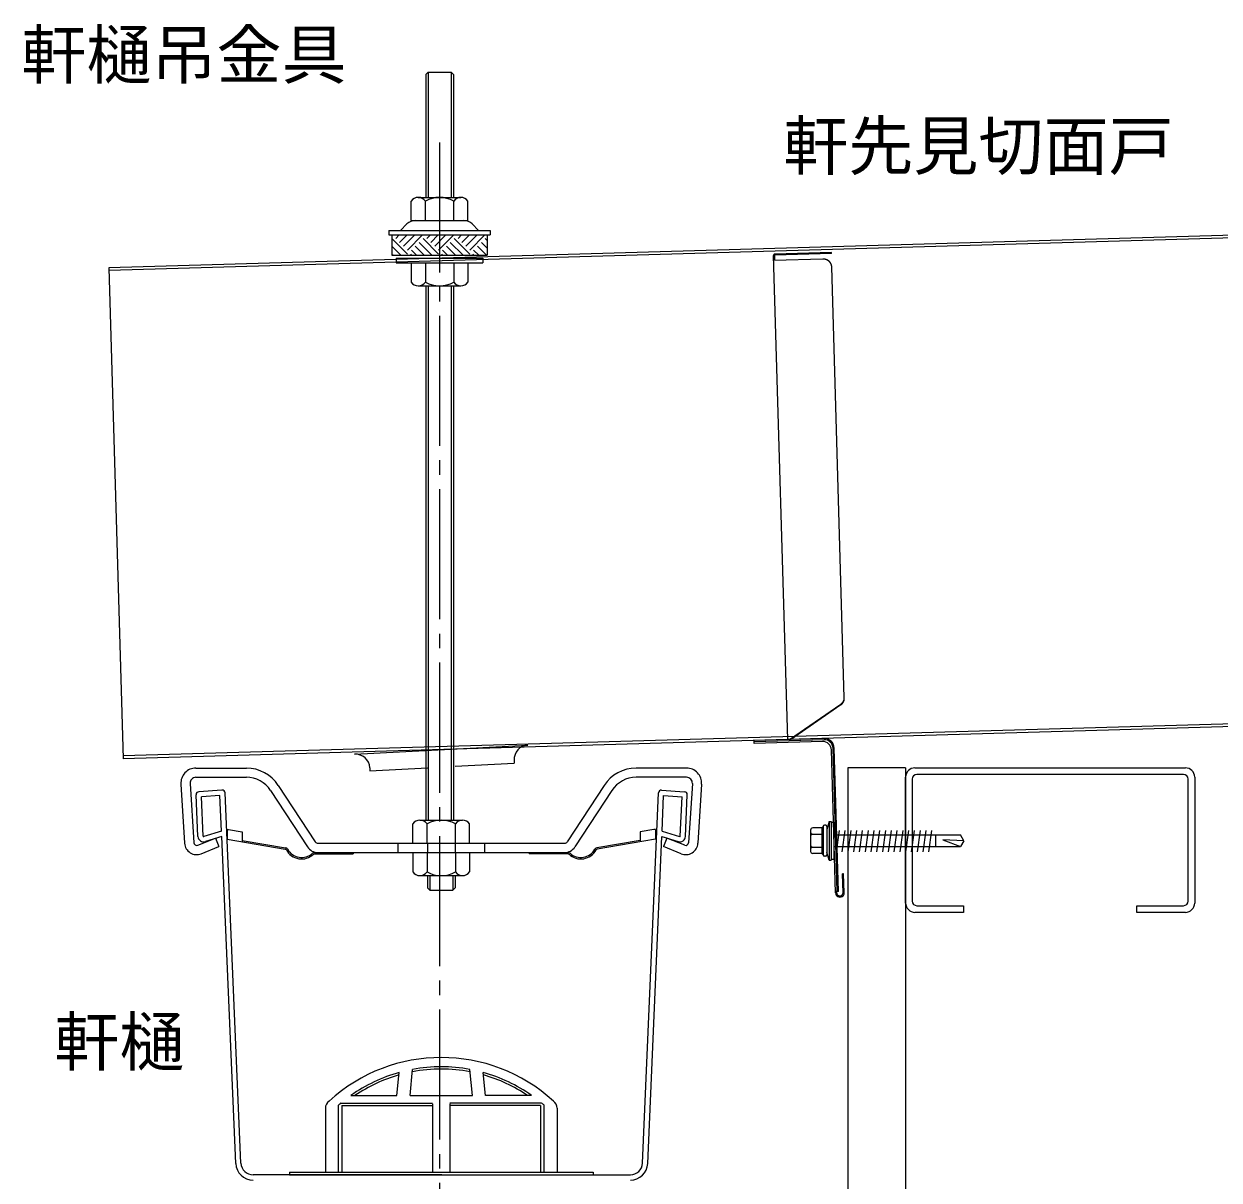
# Model space of a CAD drawing. Units: millimetres, scale not verified. Extents: x -1084 to 5209, y -2477 to 957.
# Drawn here: x -366.2 to 47.2, y -252 to 148 of the extents above; entities that cross this region are included whole.
import ezdxf
from ezdxf.enums import TextEntityAlignment as Align

# ---------------------------------------------------------------- set-up
doc = ezdxf.new("R2010")
doc.units = ezdxf.units.MM
doc.header["$LTSCALE"] = 5
doc.linetypes.add('CHAIN2', pattern=[12, 9, -1, 1, -1])
doc.linetypes.add('USER1', pattern=[84, 63, -21])
doc.layers.add('0-0_0', color=1, linetype='Continuous', lineweight=18)
doc.styles.add('ＭＳ ゴシック', font='')
doc.styles.get('ＭＳ ゴシック').set_extended_font_data('MS Gothic')

# ---------------------------------------------------------------- blocks, each defined once
blk = doc.blocks.new('X316')
at = {"layer": '0-0_0', "color": 7}
for p, q in [((-41.24, 5.74), (-27.77, -7.73)), ((-37.87, 5.74), (-34.86, 8.75)), ((-34.51, 2.37), (-28.13, 8.75)), ((-31.14, -1), (-21.39, 8.75)), ((-27.77, -4.37), (-14.66, 8.75)), ((-17.67, 2.37), (-6.55, -8.75)), ((-14.3, 5.74), (-0.83, -7.73)), ((-10.93, 5.74), (-7.92, 8.75)), ((-7.57, 2.37), (-1.18, 8.75)), ((-4.2, -1), (5.55, 8.75)), ((-0.83, -4.37), (12.29, 8.75)), ((9.27, 2.37), (20.39, -8.75)), ((12.64, 5.74), (26.11, -7.73)), ((16.01, 5.74), (19.02, 8.75)), ((19.38, 2.37), (25.76, 8.75)), ((22.74, -1), (32.49, 8.75)), ((26.11, -4.37), (39.23, 8.75)), ((36.21, 2.37), (41.25, -2.67)), ((39.58, 5.74), (41.25, 4.07)), ((-41.25, -0.99), (-33.49, -8.75)), ((-41.25, -7.72), (-40.22, -8.75)), ((-25.42, -8.75), (-24.4, -7.73)), ((-24.4, -4.37), (-20.02, -8.75)), ((-21.03, -1), (-13.28, -8.75)), ((1.52, -8.75), (2.54, -7.73)), ((2.54, -4.37), (6.92, -8.75)), ((5.91, -1), (13.66, -8.75)), ((28.46, -8.75), (29.48, -7.73)), ((29.48, -4.37), (33.86, -8.75)), ((32.85, -1), (40.6, -8.75))]:
    blk.add_line(p, q, dxfattribs=at)

msp = doc.modelspace()

# ---------------------------------------------------------------- linework, layer by layer
at = {"layer": '0-0_0', "color": 7}
for p, q in [((-226.407, 131.303), (-227.207, 130.503)), ((-227.207, 130.503), (-227.207, 88.001)), ((-226.407, 131.303), (-226.407, 88.001)), ((-226.407, 131.303), (-218.477, 131.303)), ((-218.477, 131.303), (-218.477, 88.001)), ((-218.477, 131.303), (-217.677, 130.503)), ((-217.677, 130.503), (-217.677, 88.001)), ((-229.803, 88.001), (-215.081, 88.001)), ((449.55, 86.533), (-336.8, 63.678)), ((449.579, 85.533), (-336.771, 62.678)), ((-232.257, 80.001), (-232.257, 86.727)), ((-227.35, 80.001), (-227.35, 86.727)), ((-217.535, 80.001), (-217.535, 86.727)), ((-212.627, 80.001), (-212.627, 86.727)), ((-235.942, 76.601), (-233.714, 78.83)), ((-232.257, 80.001), (-212.627, 80.001)), ((-208.942, 76.601), (-211.171, 78.83)), ((-239.942, 76.601), (-239.942, 75.001)), ((-239.942, 76.601), (-204.942, 76.601)), ((-239.942, 75.001), (-204.942, 75.001)), ((-238.942, 75.001), (-238.942, 68.001)), ((-205.942, 75.001), (-205.942, 68.001)), ((-204.942, 76.601), (-204.942, 75.001)), ((-238.942, 68.001), (-205.942, 68.001)), ((-237.442, 67.001), (-237.442, 65.401)), ((-237.442, 67.001), (-207.442, 67.001)), ((-207.442, 67.001), (-207.442, 65.401)), ((-336.8, 63.678), (-331.861, -106.251)), ((-237.442, 65.401), (-207.442, 65.401)), ((-232.257, 65.401), (-232.257, 58.675)), ((-227.35, 65.401), (-227.35, 58.675)), ((-217.535, 65.401), (-217.535, 58.675)), ((-212.627, 65.401), (-212.627, 58.675)), ((-229.803, 57.401), (-215.081, 57.401)), ((-227.207, 57.401), (-227.207, -127.449)), ((-226.407, 57.401), (-226.407, -127.432)), ((-218.477, 57.401), (-218.477, -127.432)), ((-217.677, 57.401), (-217.677, -127.432)), ((454.46, -82.396), (-331.89, -105.251)), ((454.489, -83.395), (-331.861, -106.251)), ((-196.634, -106.738), (-196.581, -107.737)), ((-306.732, -109.432), (-289.27, -109.432)), ((-246.565, -109.355), (-246.513, -110.354)), ((-246.513, -110.354), (-226.626, -109.311)), ((-217.096, -108.812), (-196.581, -107.737)), ((-136.99, -109.432), (-154.452, -109.432)), ((-61.219, -109.341), (-81.219, -109.341)), ((-81.219, -109.341), (-81.219, -519.946)), ((-61.219, -109.341), (-61.219, -519.946)), ((-311.922, -114.957), (-310.641, -135.447)), ((-308.728, -114.757), (-307.448, -135.247)), ((-306.732, -112.632), (-289.27, -112.632)), ((-278.222, -115.409), (-265.426, -134.98)), ((-165.5, -115.409), (-178.296, -134.98)), ((-136.99, -112.632), (-154.452, -112.632)), ((-134.994, -114.757), (-136.274, -135.247)), ((-131.8, -114.957), (-133.081, -135.447)), ((-306.018, -133.052), (-306.639, -118.646)), ((-297.726, -117.047), (-305.709, -117.606)), ((-298.42, -118.9), (-304.807, -119.347)), ((-304.22, -132.975), (-304.807, -119.347)), ((-297.889, -131.229), (-298.42, -118.9)), ((-291.136, -246.156), (-296.657, -118.002)), ((-280.901, -117.16), (-268.104, -136.731)), ((-162.821, -117.16), (-175.618, -136.731)), ((-152.238, -246.156), (-146.718, -118.002)), ((-145.649, -117.047), (-137.666, -117.606)), ((-145.486, -131.229), (-144.955, -118.9)), ((-144.955, -118.9), (-138.568, -119.347)), ((-139.155, -132.975), (-138.568, -119.347)), ((-137.357, -133.052), (-136.736, -118.646)), ((-229.222, -127.432), (-214.5, -127.432)), ((-297.889, -131.229), (-303.959, -133.157)), ((-295.945, -130.632), (-295.445, -130.632)), ((-295.945, -130.632), (-295.945, -134.055)), ((-295.445, -130.632), (-290.693, -131.437)), ((-290.693, -131.437), (-290.693, -134.945)), ((-231.676, -135.432), (-231.676, -128.706)), ((-226.769, -135.432), (-226.769, -128.706)), ((-216.954, -135.432), (-216.954, -128.706)), ((-212.046, -135.432), (-212.046, -128.706)), ((-148.277, -130.632), (-153.029, -131.437)), ((-153.029, -131.437), (-153.029, -134.945)), ((-147.777, -130.632), (-148.277, -130.632)), ((-147.777, -130.632), (-147.777, -134.055)), ((-145.486, -131.229), (-139.416, -133.157)), ((-297.809, -133.092), (-303.415, -134.872)), ((-292.935, -246.234), (-297.809, -133.092)), ((-295.945, -134.055), (-275.802, -137.464)), ((-290.693, -134.437), (-275.718, -136.971)), ((-264.589, -135.432), (-179.133, -135.432)), ((-153.029, -134.437), (-168.004, -136.971)), ((-147.777, -134.055), (-167.921, -137.464)), ((-150.44, -246.234), (-145.566, -133.092)), ((-145.566, -133.092), (-139.96, -134.872)), ((-304.875, -139.079), (-298.745, -136.599)), ((-265.744, -138.632), (-177.986, -138.632)), ((-265.744, -139.132), (-252.31, -139.132)), ((-252.31, -138.632), (-252.31, -139.132)), ((-231.676, -138.632), (-231.676, -145.358)), ((-226.769, -138.632), (-226.769, -145.358)), ((-216.954, -138.632), (-216.954, -145.358)), ((-212.046, -138.632), (-212.046, -145.358)), ((-191.412, -138.632), (-191.412, -139.132)), ((-177.978, -139.132), (-191.412, -139.132)), ((-138.848, -139.079), (-144.977, -136.599)), ((-229.222, -146.632), (-214.5, -146.632)), ((-226.626, -146.632), (-226.626, -150.832)), ((-225.826, -146.632), (-225.826, -151.632)), ((-217.896, -146.632), (-217.896, -151.632)), ((-217.096, -146.632), (-217.096, -150.832)), ((-226.626, -150.832), (-225.826, -151.632)), ((-225.826, -151.632), (-217.896, -151.632)), ((-217.896, -151.632), (-217.096, -150.832)), ((-221.687, -250.176), (-286.94, -250.176)), ((-221.687, -250.176), (-156.435, -250.176))]:
    msp.add_line(p, q, dxfattribs=at)
at = {"layer": '0-0_0', "color": 4, "linetype": 'CHAIN2'}
msp.add_line((-222.442, 107.04), (-222.442, -534.338), dxfattribs=at)
at = {"layer": '0-0_0', "color": 3, "linetype": 'USER1'}
for p, q in [((-102.017, -99.57), (-106.887, 67.959)), ((-89.841, 66.649), (-106.834, 66.155)), ((-86.907, 68.94), (-106.498, 68.37)), ((-86.895, 68.54), (-106.487, 67.971)), ((-106.434, 66.167), (-106.487, 67.971)), ((-86.895, 68.54), (-86.907, 68.94)), ((-82.429, -85.13), (-86.761, 63.944)), ((-101.387, -99.552), (-83.589, -87.291)), ((-101.093, -99.543), (-83.583, -87.481))]:
    msp.add_line(p, q, dxfattribs=at)
at = {"layer": '0-0_0', "color": 3}
for p, q in [((-89.423, -99.204), (-113.612, -99.907)), ((-113.583, -100.907), (-113.612, -99.907)), ((-89.411, -99.604), (-113.601, -100.307)), ((-89.993, -100.221), (-113.583, -100.907)), ((-85.469, -152.612), (-86.907, -103.133)), ((-84.884, -152.095), (-86.325, -102.516)), ((-84.484, -152.083), (-85.925, -102.504)), ((-82.659, -146.027), (-83.059, -146.039)), ((-82.87, -152.536), (-83.059, -146.039)), ((-82.471, -152.525), (-82.659, -146.027)), ((-84.484, -152.083), (-85.484, -152.112)), ((-85.069, -152.6), (-85.084, -152.1))]:
    msp.add_line(p, q, dxfattribs=at)
at = {"layer": '0-0_0', "color": 7, "linetype": 'USER1'}
for p, q in [((-251.82, -104.624), (-191.902, -101.483)), ((-236.861, -135.432), (-236.861, -138.632)), ((-236.861, -135.632), (-236.861, -138.632)), ((-226.626, -135.432), (-226.626, -138.632)), ((-217.096, -135.432), (-217.096, -138.632)), ((-206.861, -135.432), (-206.861, -138.632)), ((-206.861, -135.632), (-206.861, -138.632)), ((-256.945, -138.632), (-256.945, -139.132)), ((-186.777, -138.632), (-186.777, -139.132))]:
    msp.add_line(p, q, dxfattribs=at)
at = {"layer": '0-0_0', "color": 4}
for p, q in [((-58.019, -109.341), (35.581, -109.341)), ((-61.219, -156.141), (-61.219, -112.541)), ((-58.919, -113.241), (-58.919, -155.441)), ((34.881, -111.641), (-57.319, -111.641)), ((36.481, -155.441), (36.481, -113.241)), ((38.781, -112.541), (38.781, -156.141)), ((-57.319, -157.041), (-41.219, -157.041)), ((-41.219, -157.041), (-41.219, -159.341)), ((-41.219, -159.341), (-58.019, -159.341)), ((35.581, -159.341), (18.781, -159.341)), ((-237.177, -222.676), (-236.371, -214.75)), ((-232.661, -222.676), (-231.747, -213.682)), ((-211.061, -222.676), (-211.976, -213.682)), ((-206.545, -222.676), (-207.351, -214.75)), ((-253.109, -222.676), (-237.177, -222.676)), ((-232.661, -222.676), (-211.061, -222.676)), ((-190.613, -222.676), (-206.545, -222.676)), ((-261.948, -227.113), (-261.948, -249.176)), ((-257.411, -249.176), (-257.411, -226.043)), ((-256.551, -225.312), (-224.841, -225.312)), ((-256.223, -226.21), (-224.841, -226.21)), ((-256.223, -226.21), (-256.223, -249.176)), ((-224.841, -225.552), (-224.841, -249.176)), ((-187.171, -225.312), (-218.881, -225.312)), ((-218.881, -225.552), (-218.881, -249.176)), ((-187.5, -226.21), (-218.881, -226.21)), ((-187.5, -226.21), (-187.5, -249.176)), ((-186.311, -249.176), (-186.311, -226.043)), ((-181.774, -227.113), (-181.774, -249.176)), ((-274.361, -249.176), (-274.361, -250.176)), ((-274.361, -249.176), (-169.361, -249.176)), ((-274.361, -250.176), (-169.361, -250.176)), ((-169.361, -249.176), (-169.361, -250.176))]:
    msp.add_line(p, q, dxfattribs=at)
at = {"layer": '0-0_0'}
for p, q in [((-87.703, -127.856), (-88.418, -130.623)), ((-87.703, -127.856), (-87.703, -141.27)), ((-87.703, -127.856), (-86.987, -127.856)), ((-86.987, -127.856), (-86.987, -141.27)), ((-86.987, -128.165), (-86.093, -128.165)), ((-86.093, -128.165), (-86.093, -140.961)), ((-94.09, -130.875), (-94.09, -138.251)), ((-90.163, -130.159), (-93.374, -130.159)), ((-90.163, -130.159), (-89.76, -129.644)), ((-90.163, -130.159), (-90.163, -138.967)), ((-89.76, -129.644), (-89.76, -139.482)), ((-88.866, -129.197), (-89.313, -129.197)), ((-88.418, -129.644), (-88.418, -139.482)), ((-84.213, -131.005), (-85.252, -138.396)), ((-82.213, -131.005), (-83.252, -138.396)), ((-80.213, -131.005), (-81.252, -138.396)), ((-78.213, -131.005), (-79.252, -138.396)), ((-76.213, -131.005), (-77.252, -138.396)), ((-74.213, -131.005), (-75.252, -138.396)), ((-72.213, -131.005), (-73.252, -138.396)), ((-70.213, -131.005), (-71.252, -138.396)), ((-68.213, -131.005), (-69.252, -138.396)), ((-66.213, -131.005), (-67.252, -138.396)), ((-64.213, -131.005), (-65.252, -138.396)), ((-62.213, -131.005), (-63.252, -138.396)), ((-60.213, -131.005), (-61.252, -138.396)), ((-58.213, -131.005), (-59.252, -138.396)), ((-56.213, -131.005), (-57.252, -138.396)), ((-54.213, -131.005), (-55.252, -138.396)), ((-52.213, -131.005), (-53.252, -138.396)), ((-93.374, -132.315), (-90.163, -132.315)), ((-86.093, -132.563), (-42.284, -132.563)), ((-50.923, -132.563), (-50.923, -136.563)), ((-41.093, -134.563), (-42.284, -132.563)), ((-41.093, -134.563), (-42.264, -136.563)), ((-93.374, -136.811), (-90.163, -136.811)), ((-90.163, -138.967), (-93.374, -138.967)), ((-90.163, -138.967), (-89.76, -139.482)), ((-88.866, -139.929), (-89.313, -139.929)), ((-87.703, -141.27), (-88.418, -138.502)), ((-86.093, -136.563), (-42.264, -136.563)), ((-87.703, -141.27), (-86.987, -141.27)), ((-86.987, -140.961), (-86.093, -140.961))]:
    msp.add_line(p, q, dxfattribs=at)
at = {"layer": '0-0_0', "color": 7}
for points in [[(-306.075, -136.112), (-299.945, -133.632), (-298.745, -136.599)], [(-137.648, -136.112), (-143.777, -133.632), (-144.977, -136.599)]]:
    msp.add_lwpolyline(points, dxfattribs=at)
at = {"layer": '0-0_0'}
msp.add_lwpolyline([(-41.093, -134.563), (-48.368, -134.306), (-42.264, -136.563)], dxfattribs=at)
at = {"layer": '0-0_0', "color": 4}
msp.add_lwpolyline([(18.781, -159.341), (18.781, -157.041), (34.881, -157.041)], dxfattribs=at)
at = {"layer": '0-0_0', "color": 7}
for centre, radius, start, end in [((-229.803, 85.001), 3, 35.12359, 144.87641), ((-222.442, 77.912), 10.089, 60.89467, 119.10533), ((-215.081, 85.001), 3, 35.12359, 144.87641), ((-230.885, 76.001), 4, 90, 135), ((-213.999, 76.001), 4, 45, 90), ((-229.803, 60.401), 3, 215.12359, 324.87641), ((-222.442, 67.49), 10.089, 240.89467, 299.10533), ((-215.081, 60.401), 3, 215.12359, 324.87641), ((-191.641, -106.477), 5, 93, 183), ((-251.558, -109.617), 5, 3, 93), ((-306.732, -114.632), 5.2, 90, 183.57633), ((-289.27, -122.632), 13.2, 33.17851, 90), ((-154.452, -122.632), 13.2, 90, 146.82149), ((-136.99, -114.632), 5.2, 356.42367, 90), ((-306.732, -114.632), 2, 90, 183.57633), ((-289.27, -122.632), 10, 33.17851, 90), ((-154.452, -122.632), 10, 90, 146.82149), ((-136.99, -114.632), 2, 356.42367, 90), ((-305.64, -118.603), 1, 93.9999, 182.46659), ((-297.656, -118.045), 1, 2.46656, 93.9999), ((-145.719, -118.045), 1, 86.00006, 177.53341), ((-137.735, -118.603), 1, 357.53337, 86.00006), ((-229.222, -130.432), 3, 35.12359, 144.87641), ((-221.861, -137.521), 10.089, 60.89467, 119.10533), ((-214.5, -130.432), 3, 35.12359, 144.87641), ((-306.45, -135.185), 4.2, 183.57634, 292.02431), ((-306.45, -135.185), 1, 183.57634, 292.02431), ((-304.02, -132.966), 2, 182.46661, 287.61665), ((-304.02, -132.966), 0.2, 182.46619, 287.61552), ((-264.589, -134.432), 1, 213.17851, 270), ((-179.133, -134.432), 1, 270, 326.82149), ((-139.355, -132.966), 2, 252.38333, 357.53337), ((-139.355, -132.966), 0.2, 252.38238, 357.5338), ((-137.273, -135.185), 4.2, 247.97569, 356.42366), ((-137.273, -135.185), 1, 247.97569, 356.42366), ((-275.885, -137.957), 0.5, 28.37357, 80.3937), ((-275.885, -137.957), 1, 28.37357, 80.3937), ((-270.166, -134.868), 6, 208.37357, 312.86565), ((-270.166, -134.868), 5.5, 208.37357, 312.86565), ((-264.589, -134.432), 4.2, 213.17851, 270), ((-265.744, -139.632), 1, 90, 132.86565), ((-265.744, -139.632), 0.5, 90, 132.86565), ((-179.133, -134.432), 4.2, 270, 326.82149), ((-177.978, -139.632), 1, 47.13435, 90), ((-177.978, -139.632), 0.5, 47.13435, 90), ((-173.556, -134.868), 6, 227.13435, 331.62643), ((-173.556, -134.868), 5.5, 227.13435, 331.62643), ((-167.837, -137.957), 1, 99.6063, 151.62643), ((-167.837, -137.957), 0.5, 99.6063, 151.62643), ((-229.222, -143.632), 3, 215.12359, 324.87641), ((-221.861, -136.543), 10.089, 240.89467, 299.10533), ((-214.5, -143.632), 3, 215.12359, 324.87641), ((-286.94, -245.976), 6, 182.46664, 269.99996), ((-286.94, -245.976), 4.2, 182.46664, 269.99996), ((-156.435, -245.976), 4.2, 270.00002, 357.53334), ((-156.435, -245.976), 6, 270.00002, 357.53334)]:
    msp.add_arc(centre, radius, start, end, dxfattribs=at)
at = {"layer": '0-0_0', "color": 3, "linetype": 'USER1'}
for centre, radius, start, end in [((-106.487, 67.971), 0.4, 91.66483, 181.66483), ((-89.744, 63.651), 2.999, 86.23277, 91.85777), ((-89.724, 63.654), 2.996, 80.98698, 86.61198), ((-89.704, 63.658), 2.988, 75.7213, 81.3463), ((-89.685, 63.665), 2.977, 70.42301, 76.04801), ((-89.667, 63.673), 2.963, 65.0802, 70.7052), ((-89.649, 63.683), 2.947, 59.68212, 65.30712), ((-89.633, 63.695), 2.929, 54.21956, 59.84456), ((-89.617, 63.708), 2.909, 48.68528, 54.31028), ((-89.604, 63.723), 2.889, 43.07441, 48.69941), ((-89.591, 63.739), 2.869, 37.38479, 43.00979), ((-89.581, 63.756), 2.85, 31.61736, 37.24236), ((-89.572, 63.774), 2.833, 25.77629, 31.40129), ((-89.564, 63.793), 2.818, 19.86914, 25.49414), ((-89.559, 63.812), 2.807, 13.90663, 19.53163), ((-89.556, 63.832), 2.799, 7.9023, 13.5273), ((-89.554, 63.852), 2.794, 1.87193, 7.49693), ((-85.152, -84.984), 2.785, 317.78956, 321.14403), ((-85.139, -85.001), 2.764, 321.23935, 324.59382), ((-85.133, -85.191), 2.764, 321.23935, 324.59382), ((-85.127, -85.018), 2.744, 324.74013, 328.0946), ((-85.121, -85.208), 2.744, 324.74013, 328.0946), ((-85.115, -85.036), 2.726, 328.29086, 331.64532), ((-85.11, -85.226), 2.726, 328.29086, 331.64532), ((-85.105, -85.054), 2.708, 331.88961, 335.24408), ((-85.1, -85.244), 2.708, 331.88961, 335.24408), ((-85.096, -85.073), 2.692, 335.53358, 338.88804), ((-85.091, -85.263), 2.692, 335.53358, 338.88804), ((-85.089, -85.093), 2.678, 339.21904, 342.57351), ((-85.083, -85.283), 2.678, 339.21904, 342.57351), ((-85.082, -85.113), 2.665, 342.94141, 346.29587), ((-85.076, -85.303), 2.665, 342.94141, 346.29587), ((-85.076, -85.133), 2.655, 346.69525, 350.04972), ((-85.071, -85.324), 2.655, 346.69525, 350.04972), ((-85.072, -85.154), 2.647, 350.47441, 353.82888), ((-85.067, -85.344), 2.647, 350.47441, 353.82888), ((-85.069, -85.175), 2.642, 354.27213, 357.6266), ((-85.063, -85.365), 2.642, 354.27213, 357.6266), ((-85.067, -85.196), 2.639, 358.08117, 1.43564), ((-85.062, -85.386), 2.639, 358.08117, 1.43564), ((-85.214, -84.926), 2.869, 304.49398, 307.84844), ((-85.208, -85.117), 2.869, 304.49398, 307.84844), ((-85.197, -84.939), 2.848, 307.74471, 311.09918), ((-85.191, -85.13), 2.848, 307.74471, 311.09918), ((-85.181, -84.953), 2.827, 311.04311, 314.39758), ((-85.176, -85.144), 2.827, 311.04311, 314.39758), ((-85.166, -84.968), 2.806, 314.39099, 317.74546), ((-85.161, -85.158), 2.806, 314.39099, 317.74546), ((-85.146, -85.174), 2.785, 317.78956, 321.14403)]:
    msp.add_arc(centre, radius, start, end, dxfattribs=at)
at = {"layer": '0-0_0', "color": 3}
for centre, radius, start, end in [((-89.324, -102.603), 3.4, 1.66483, 91.66483), ((-89.906, -103.22), 3, 1.66483, 91.66483), ((-89.324, -102.603), 3, 1.66483, 91.66483), ((-83.97, -152.568), 1.5, 181.66483, 1.66483), ((-83.97, -152.568), 1.1, 181.66483, 1.66483)]:
    msp.add_arc(centre, radius, start, end, dxfattribs=at)
at = {"layer": '0-0_0', "color": 4}
for centre, radius, start, end in [((-58.019, -112.541), 3.2, 90, 180), ((35.581, -112.541), 3.2, 0, 90), ((-57.319, -113.241), 1.6, 90, 180), ((34.881, -113.241), 1.6, 0, 90), ((-58.019, -156.141), 3.2, 180, 270), ((-57.319, -155.441), 1.6, 180, 270), ((34.881, -155.441), 1.6, 270, 0), ((35.581, -156.141), 3.2, 270, 0), ((-221.861, -267.031), 57.457, 47.54064, 132.45936), ((-221.861, -267.031), 54.257, 105.51092, 125.16487), ((-221.861, -267.031), 53.457, 79.25128, 100.74872), ((-221.861, -267.031), 54.257, 79.50225, 100.49775), ((-221.861, -267.031), 54.257, 54.83513, 74.48908), ((-221.861, -267.031), 53.457, 105.84591, 123.92875), ((-221.861, -267.031), 53.457, 56.07125, 74.15409), ((-258.948, -227.113), 3, 124.52038, 180), ((-221.861, -267.031), 54.257, 129.74459, 130.93609), ((-221.861, -267.031), 54.257, 49.06391, 50.25541), ((-184.774, -227.113), 3, 0, 55.47962)]:
    msp.add_arc(centre, radius, start, end, dxfattribs=at)
at = {"layer": '0-0_0'}
for centre, radius, start, end in [((-93.374, -130.875), 0.715, 90, 180), ((-93.374, -131.599), 0.715, 180, 270), ((-89.313, -129.644), 0.447, 90, 180), ((-88.866, -129.644), 0.447, 0, 90), ((-93.374, -133.03), 0.715, 90, 180), ((-93.374, -136.096), 0.715, 180, 270), ((-93.374, -137.527), 0.715, 90, 180), ((-93.374, -138.251), 0.715, 180, 270), ((-89.313, -139.482), 0.447, 180, 270), ((-88.866, -139.482), 0.447, 270, 0)]:
    msp.add_arc(centre, radius, start, end, dxfattribs=at)

# ---------------------------------------------------------------- block references
at = {"layer": '0-0_0', "xscale": 0.4, "yscale": 0.4}
msp.add_blockref('X316', (-222.442, 71.501), dxfattribs=at)

# ---------------------------------------------------------------- texts
at = {"layer": '0-0_0', "color": 7, "style": 'ＭＳ ゴシック'}
for s, p in [('軒樋吊金具', (-367.149, 124.153)), ('軒先見切面戸', (-103.577, 92.663)), ('軒樋', (-355.751, -217.323))]:
    msp.add_text(s, height=16.5, dxfattribs=at).set_placement(p, align=Align.BOTTOM_LEFT)

doc.saveas('drawing.dxf')
